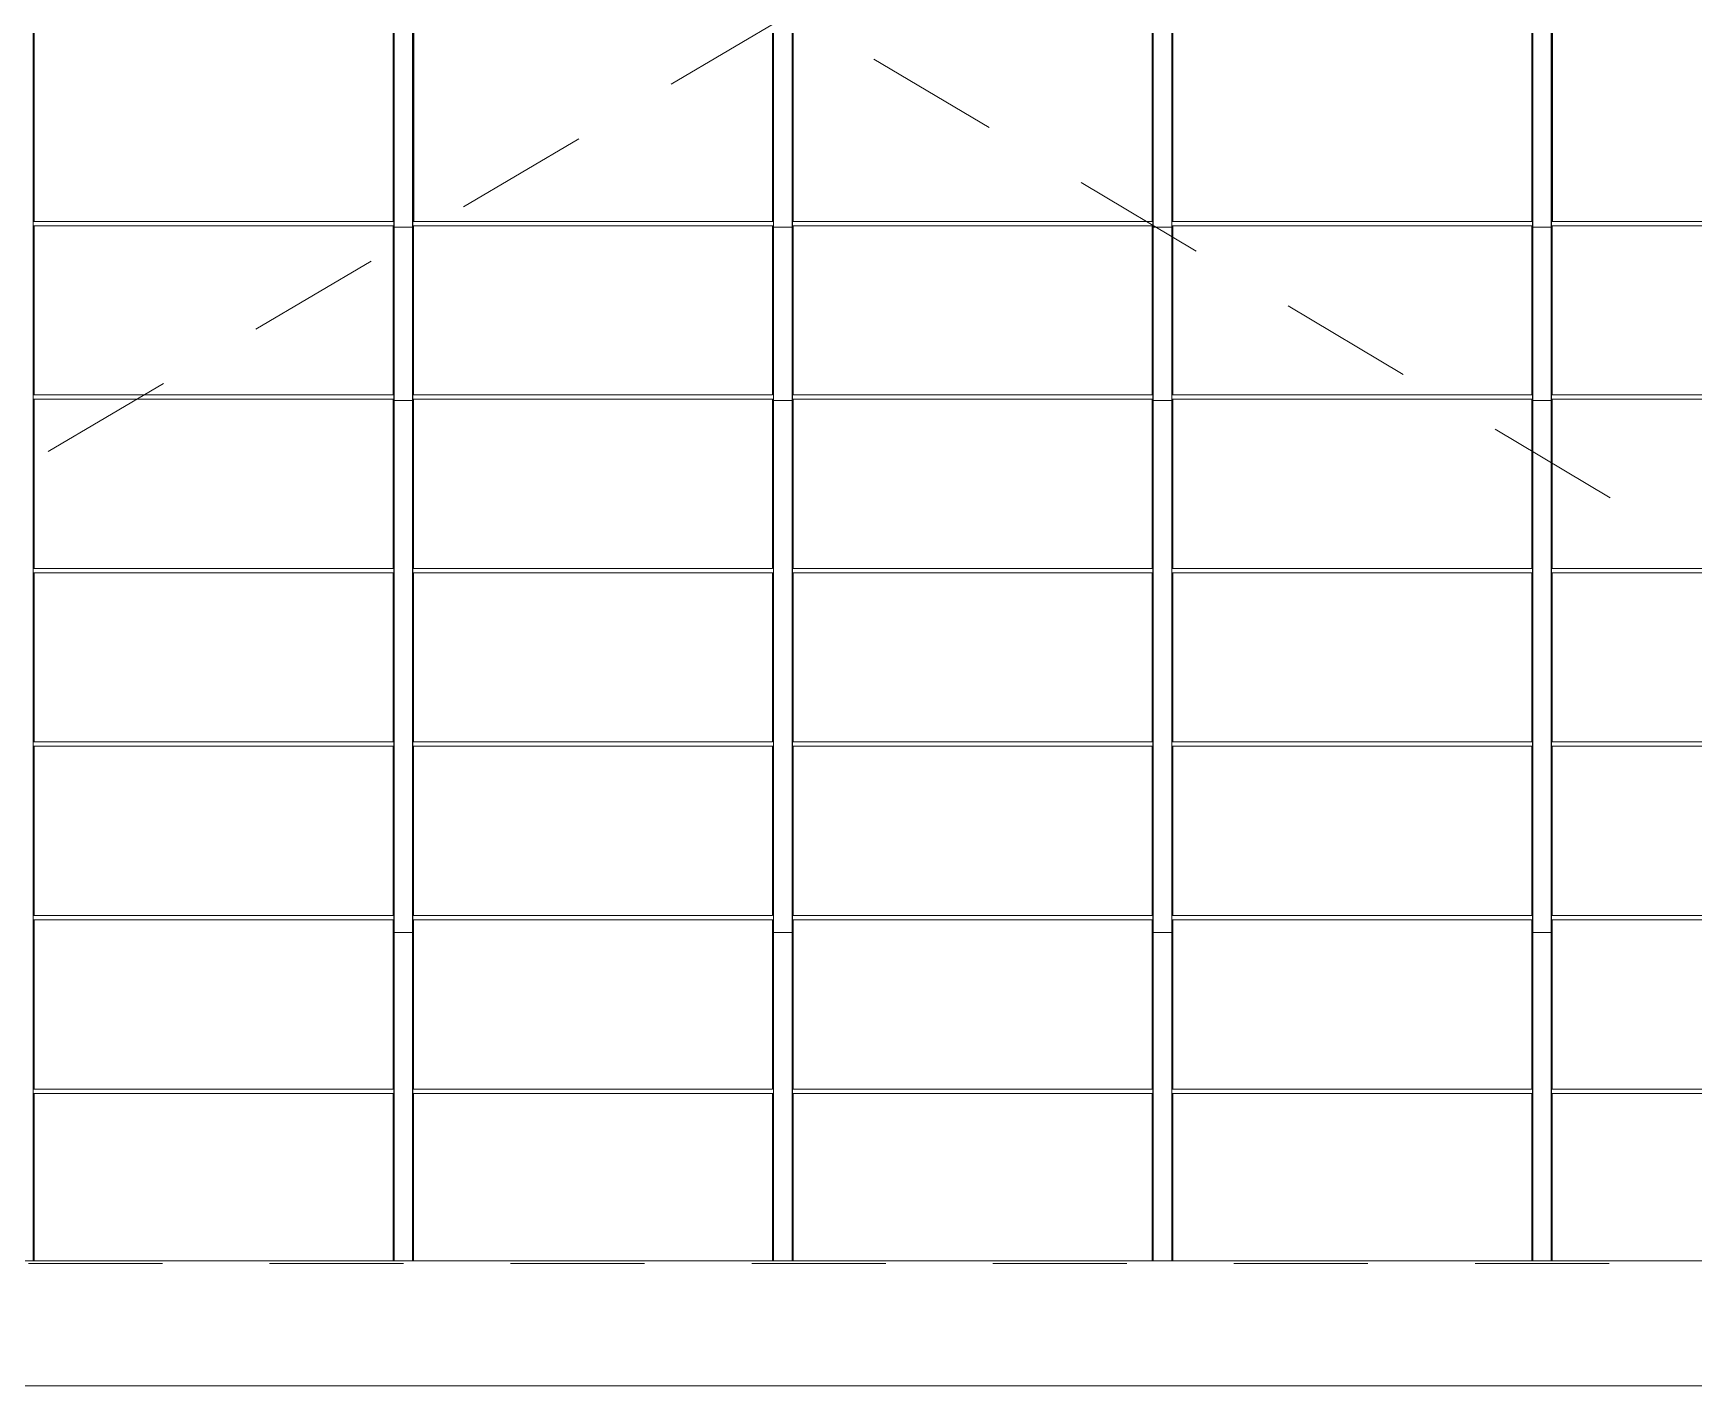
# Model space of a CAD drawing. Header units: metres. Extents: x -227.9 to -140, y 38 to 92.1.
# Drawn here: x -197.77 to -188.47, y 60.33 to 67.91 of the extents above; entities that cross this region are included whole.
import ezdxf

# ---------------------------------------------------------------- set-up
doc = ezdxf.new("R2010")
doc.units = ezdxf.units.M
doc.linetypes.add('JIS_02_0.7', pattern=[1.35, 0.75, -0.6])
doc.layers.add('A-DETL', color=94, linetype='Continuous', lineweight=5, true_color=0x00a600)
doc.layers.add('A-DETL-MBND', color=9, linetype='Continuous', lineweight=5, true_color=0xc0c0c0)
doc.layers.add('A-ROOF', color=7, linetype='Continuous', lineweight=5)

# ---------------------------------------------------------------- blocks, each defined once
blk = doc.blocks.new('LAG-B1020-CADRE STRUCTURELLE-PATIO - MUC-PATIO_skp_80-11715553-MUC-LAG-PRO-PLA-ARC-TZN-N03-AG02F')
at = {"layer": 'A-DETL-MBND'}
for p, q in [((8.2965, 7.8857), (8.2965, 6.8313)), ((8.2965, 6.8313), (8.2965, 7.8857)), ((10.3076, 7.8857), (10.3076, 6.8313)), ((10.3076, 6.8313), (10.3076, 7.8857)), ((10.4215, 7.8857), (10.4215, 6.8313)), ((10.4215, 6.8313), (10.4215, 7.8857)), ((12.4326, 7.8857), (12.4326, 6.8313)), ((12.4326, 6.8313), (12.4326, 7.8857)), ((12.5465, 7.8857), (12.5465, 6.8313)), ((12.5465, 6.8313), (12.5465, 7.8857)), ((14.5576, 7.8857), (14.5576, 6.8313)), ((14.5576, 6.8313), (14.5576, 7.8857)), ((14.6715, 7.8857), (14.6715, 6.8313)), ((14.6715, 6.8313), (14.6715, 7.8857)), ((16.6826, 7.8857), (16.6826, 6.8313)), ((16.6826, 6.8313), (16.6826, 7.8857)), ((16.7965, 7.8857), (16.7965, 6.8313)), ((16.7965, 6.8313), (16.7965, 7.8857)), ((8.2927, 6.8069), (10.3115, 6.8069)), ((10.3115, 6.8069), (8.2927, 6.8069)), ((8.296, 5.8597), (8.296, 6.8069)), ((8.296, 6.8069), (8.296, 5.8597)), ((8.2965, 6.8313), (10.3076, 6.8313)), ((10.3076, 6.8313), (8.2965, 6.8313)), ((10.3071, 5.8597), (10.3071, 6.8069)), ((10.3071, 6.8069), (10.3071, 5.8597)), ((10.4177, 6.8069), (12.4365, 6.8069)), ((12.4365, 6.8069), (10.4177, 6.8069)), ((10.421, 5.8597), (10.421, 6.8069)), ((10.421, 6.8069), (10.421, 5.8597)), ((10.4215, 6.8313), (12.4326, 6.8313)), ((12.4326, 6.8313), (10.4215, 6.8313)), ((12.4321, 5.8597), (12.4321, 6.8069)), ((12.4321, 6.8069), (12.4321, 5.8597)), ((12.5427, 6.8069), (14.5615, 6.8069)), ((14.5615, 6.8069), (12.5427, 6.8069)), ((12.546, 5.8597), (12.546, 6.8069)), ((12.546, 6.8069), (12.546, 5.8597)), ((12.5465, 6.8313), (14.5576, 6.8313)), ((14.5576, 6.8313), (12.5465, 6.8313)), ((14.5571, 5.8597), (14.5571, 6.8069)), ((14.5571, 6.8069), (14.5571, 5.8597)), ((16.6865, 6.8069), (14.6677, 6.8069)), ((14.6677, 6.8069), (16.6865, 6.8069)), ((14.671, 6.8069), (14.671, 5.8597)), ((14.671, 5.8597), (14.671, 6.8069)), ((16.6826, 6.8313), (14.6715, 6.8313)), ((14.6715, 6.8313), (16.6826, 6.8313)), ((16.6821, 6.8069), (16.6821, 5.8597)), ((16.6821, 5.8597), (16.6821, 6.8069)), ((16.7927, 6.8069), (18.8115, 6.8069)), ((18.8115, 6.8069), (16.7927, 6.8069)), ((16.796, 5.8597), (16.796, 6.8069)), ((16.796, 6.8069), (16.796, 5.8597)), ((16.7965, 6.8313), (18.8076, 6.8313)), ((18.8076, 6.8313), (16.7965, 6.8313)), ((8.296, 5.8597), (10.3071, 5.8597)), ((8.296, 5.8597), (10.3071, 5.8597)), ((10.421, 5.8597), (12.4321, 5.8597)), ((10.421, 5.8597), (12.4321, 5.8597)), ((12.546, 5.8597), (14.5571, 5.8597)), ((12.546, 5.8597), (14.5571, 5.8597)), ((14.671, 5.8597), (16.6821, 5.8597)), ((14.671, 5.8597), (16.6821, 5.8597)), ((16.796, 5.8597), (18.8071, 5.8597)), ((16.796, 5.8597), (18.8071, 5.8597)), ((8.2927, 5.8353), (10.3115, 5.8353)), ((8.2927, 5.8353), (10.3115, 5.8353)), ((8.296, 4.8881), (8.296, 5.8353)), ((8.296, 5.8353), (8.296, 4.8881)), ((10.3071, 4.8881), (10.3071, 5.8353)), ((10.3071, 5.8353), (10.3071, 4.8881)), ((10.4177, 5.8353), (12.4365, 5.8353)), ((10.4177, 5.8353), (12.4365, 5.8353)), ((10.421, 4.8881), (10.421, 5.8353)), ((10.421, 5.8353), (10.421, 4.8881)), ((12.4321, 4.8881), (12.4321, 5.8353)), ((12.4321, 5.8353), (12.4321, 4.8881)), ((12.5427, 5.8353), (14.5615, 5.8353)), ((12.5427, 5.8353), (14.5615, 5.8353)), ((12.546, 4.8881), (12.546, 5.8353)), ((12.546, 5.8353), (12.546, 4.8881)), ((14.5571, 4.8881), (14.5571, 5.8353)), ((14.5571, 5.8353), (14.5571, 4.8881)), ((14.6677, 5.8353), (16.6865, 5.8353)), ((14.6677, 5.8353), (16.6865, 5.8353)), ((14.671, 4.8881), (14.671, 5.8353)), ((14.671, 5.8353), (14.671, 4.8881)), ((16.6821, 4.8881), (16.6821, 5.8353)), ((16.6821, 5.8353), (16.6821, 4.8881)), ((16.7927, 5.8353), (18.8115, 5.8353)), ((16.7927, 5.8353), (18.8115, 5.8353)), ((16.796, 4.8881), (16.796, 5.8353)), ((16.796, 5.8353), (16.796, 4.8881)), ((8.2927, 4.8637), (10.3115, 4.8637)), ((8.2927, 4.8637), (10.3115, 4.8637)), ((8.296, 4.8881), (10.3071, 4.8881)), ((8.296, 4.8881), (10.3071, 4.8881)), ((8.296, 3.9159), (8.296, 4.8637)), ((8.296, 4.8637), (8.296, 3.9159)), ((10.3071, 3.9159), (10.3071, 4.8637)), ((10.3071, 4.8637), (10.3071, 3.9159)), ((10.4177, 4.8637), (12.4365, 4.8637)), ((10.4177, 4.8637), (12.4365, 4.8637)), ((10.421, 4.8881), (12.4321, 4.8881)), ((10.421, 4.8881), (12.4321, 4.8881)), ((10.421, 3.9159), (10.421, 4.8637)), ((10.421, 4.8637), (10.421, 3.9159)), ((12.4321, 3.9159), (12.4321, 4.8637)), ((12.4321, 4.8637), (12.4321, 3.9159)), ((12.5427, 4.8637), (14.5615, 4.8637)), ((12.5427, 4.8637), (14.5615, 4.8637)), ((12.546, 4.8881), (14.5571, 4.8881)), ((12.546, 4.8881), (14.5571, 4.8881)), ((12.546, 4.8637), (12.546, 3.9159)), ((12.546, 3.9159), (12.546, 4.8637)), ((14.5571, 4.8637), (14.5571, 3.9159)), ((14.5571, 3.9159), (14.5571, 4.8637)), ((14.6677, 4.8637), (16.6865, 4.8637)), ((14.6677, 4.8637), (16.6865, 4.8637)), ((14.671, 4.8881), (16.6821, 4.8881)), ((14.671, 4.8881), (16.6821, 4.8881)), ((14.671, 4.8637), (14.671, 3.9159)), ((14.671, 3.9159), (14.671, 4.8637)), ((16.6821, 4.8637), (16.6821, 3.9159)), ((16.6821, 3.9159), (16.6821, 4.8637)), ((16.7927, 4.8637), (18.8115, 4.8637)), ((16.7927, 4.8637), (18.8115, 4.8637)), ((16.796, 4.8881), (18.8071, 4.8881)), ((16.796, 4.8881), (18.8071, 4.8881)), ((16.796, 3.9159), (16.796, 4.8637)), ((16.796, 4.8637), (16.796, 3.9159)), ((8.296, 3.9159), (10.3071, 3.9159)), ((8.296, 3.9159), (10.3071, 3.9159)), ((10.421, 3.9159), (12.4321, 3.9159)), ((10.421, 3.9159), (12.4321, 3.9159)), ((12.546, 3.9159), (14.5571, 3.9159)), ((12.546, 3.9159), (14.5571, 3.9159)), ((14.671, 3.9159), (16.6821, 3.9159)), ((14.671, 3.9159), (16.6821, 3.9159)), ((16.796, 3.9159), (18.8071, 3.9159)), ((16.796, 3.9159), (18.8071, 3.9159)), ((8.2927, 3.8915), (10.3115, 3.8915)), ((8.2927, 3.8915), (10.3115, 3.8915)), ((8.296, 2.9443), (8.296, 3.8915)), ((8.296, 3.8915), (8.296, 2.9443)), ((10.3071, 2.9443), (10.3071, 3.8915)), ((10.3071, 3.8915), (10.3071, 2.9443)), ((10.4177, 3.8915), (12.4365, 3.8915)), ((10.4177, 3.8915), (12.4365, 3.8915)), ((10.421, 2.9443), (10.421, 3.8915)), ((10.421, 3.8915), (10.421, 2.9443)), ((12.4321, 2.9443), (12.4321, 3.8915)), ((12.4321, 3.8915), (12.4321, 2.9443)), ((12.5427, 3.8915), (14.5615, 3.8915)), ((12.5427, 3.8915), (14.5615, 3.8915)), ((12.546, 2.9443), (12.546, 3.8915)), ((12.546, 3.8915), (12.546, 2.9443)), ((14.5571, 2.9443), (14.5571, 3.8915)), ((14.5571, 3.8915), (14.5571, 2.9443)), ((14.6677, 3.8915), (16.6865, 3.8915)), ((14.6677, 3.8915), (16.6865, 3.8915)), ((14.671, 3.8915), (14.671, 2.9443)), ((14.671, 2.9443), (14.671, 3.8915)), ((16.6821, 3.8915), (16.6821, 2.9443)), ((16.6821, 2.9443), (16.6821, 3.8915)), ((16.7927, 3.8915), (18.8115, 3.8915)), ((16.7927, 3.8915), (18.8115, 3.8915)), ((16.796, 2.9443), (16.796, 3.8915)), ((16.796, 3.8915), (16.796, 2.9443)), ((8.2927, 2.92), (10.3115, 2.92)), ((8.2927, 2.92), (10.3115, 2.92)), ((8.296, 2.9443), (10.3071, 2.9443)), ((8.296, 2.9443), (10.3071, 2.9443)), ((8.296, 1.9715), (8.296, 2.9199)), ((8.296, 2.9199), (8.296, 1.9715)), ((10.3071, 1.9715), (10.3071, 2.9199)), ((10.3071, 2.9199), (10.3071, 1.9715)), ((10.4177, 2.92), (12.4365, 2.92)), ((10.4177, 2.92), (12.4365, 2.92)), ((10.421, 2.9443), (12.4321, 2.9443)), ((10.421, 2.9443), (12.4321, 2.9443)), ((10.421, 1.9715), (10.421, 2.9199)), ((10.421, 2.9199), (10.421, 1.9715)), ((12.4321, 1.9715), (12.4321, 2.9199)), ((12.4321, 2.9199), (12.4321, 1.9715)), ((12.5427, 2.92), (14.5615, 2.92)), ((12.5427, 2.92), (14.5615, 2.92)), ((12.546, 2.9443), (14.5571, 2.9443)), ((12.546, 2.9443), (14.5571, 2.9443)), ((12.546, 2.9199), (12.546, 1.9715)), ((12.546, 1.9715), (12.546, 2.9199)), ((14.5571, 1.9715), (14.5571, 2.9199)), ((14.5571, 2.9199), (14.5571, 1.9715)), ((14.6677, 2.92), (16.6865, 2.92)), ((14.6677, 2.92), (16.6865, 2.92)), ((14.671, 2.9443), (16.6821, 2.9443)), ((14.671, 2.9443), (16.6821, 2.9443)), ((14.671, 1.9715), (14.671, 2.9199)), ((14.671, 2.9199), (14.671, 1.9715)), ((16.6821, 1.9715), (16.6821, 2.9199)), ((16.6821, 2.9199), (16.6821, 1.9715)), ((16.7927, 2.92), (18.8115, 2.92)), ((16.7927, 2.92), (18.8115, 2.92)), ((16.796, 2.9443), (18.8071, 2.9443)), ((16.796, 2.9443), (18.8071, 2.9443)), ((16.796, 1.9715), (16.796, 2.9199)), ((16.796, 2.9199), (16.796, 1.9715)), ((8.296, 1.9715), (10.3071, 1.9715)), ((8.296, 1.9715), (10.3071, 1.9715)), ((10.421, 1.9715), (12.4321, 1.9715)), ((10.421, 1.9715), (12.4321, 1.9715)), ((12.546, 1.9715), (14.5571, 1.9715)), ((12.546, 1.9715), (14.5571, 1.9715)), ((14.671, 1.9715), (16.6821, 1.9715)), ((14.671, 1.9715), (16.6821, 1.9715)), ((16.796, 1.9715), (18.8071, 1.9715)), ((16.796, 1.9715), (18.8071, 1.9715)), ((8.2927, 1.9471), (10.3115, 1.9471)), ((8.2927, 1.9471), (10.3115, 1.9471)), ((8.296, 1.0091), (8.296, 1.9471)), ((8.296, 1.9471), (8.296, 1.0091)), ((10.3071, 1.0091), (10.3071, 1.9471)), ((10.3071, 1.9471), (10.3071, 1.0091)), ((10.4177, 1.9471), (12.4365, 1.9471)), ((10.4177, 1.9471), (12.4365, 1.9471)), ((10.421, 1.0091), (10.421, 1.9471)), ((10.421, 1.9471), (10.421, 1.0091)), ((12.4321, 1.0091), (12.4321, 1.9471)), ((12.4321, 1.9471), (12.4321, 1.0091)), ((12.5427, 1.9471), (14.5615, 1.9471)), ((12.5427, 1.9471), (14.5615, 1.9471)), ((12.546, 1.0091), (12.546, 1.9471)), ((12.546, 1.9471), (12.546, 1.0091)), ((14.5571, 1.0091), (14.5571, 1.9471)), ((14.5571, 1.9471), (14.5571, 1.0091)), ((14.6677, 1.9471), (16.6865, 1.9471)), ((14.6677, 1.9471), (16.6865, 1.9471)), ((14.671, 1.0091), (14.671, 1.9471)), ((14.671, 1.9471), (14.671, 1.0091)), ((16.6821, 1.0091), (16.6821, 1.9471)), ((16.6821, 1.9471), (16.6821, 1.0091)), ((16.7927, 1.9471), (18.8115, 1.9471)), ((16.7927, 1.9471), (18.8115, 1.9471)), ((16.796, 1.0091), (16.796, 1.9471)), ((16.796, 1.9471), (16.796, 1.0091))]:
    blk.add_line(p, q, dxfattribs=at)
blk = doc.blocks.new('LAG-B1020-CADRE STRUCTURELLE-PATIO - MUC-PATIO_skp_79-11715552-MUC-LAG-PRO-PLA-ARC-TZN-N03-AG02F')
at = {"layer": 'A-DETL-MBND'}
for p, q in [((8.276, 7.8574), (8.276, 6.8029)), ((8.276, 7.8574), (8.276, 6.8029)), ((10.2871, 6.8029), (10.2871, 7.8574)), ((10.2871, 7.8574), (10.2871, 6.8029)), ((10.401, 7.8574), (10.401, 6.8029)), ((10.401, 7.8574), (10.401, 6.8029)), ((12.4121, 6.8029), (12.4121, 7.8574)), ((12.4121, 7.8574), (12.4121, 6.8029)), ((12.526, 7.8574), (12.526, 6.8029)), ((12.526, 7.8574), (12.526, 6.8029)), ((14.5371, 6.8029), (14.5371, 7.8574)), ((14.5371, 7.8574), (14.5371, 6.8029)), ((14.651, 7.8574), (14.651, 6.8029)), ((14.651, 7.8574), (14.651, 6.8029)), ((16.6621, 6.8029), (16.6621, 7.8574)), ((16.6621, 7.8574), (16.6621, 6.8029)), ((16.776, 7.8574), (16.776, 6.8029)), ((16.776, 7.8574), (16.776, 6.8029)), ((10.2871, 6.8029), (8.276, 6.8029)), ((8.276, 6.8029), (10.2871, 6.8029)), ((12.4121, 6.8029), (10.401, 6.8029)), ((10.401, 6.8029), (12.4121, 6.8029)), ((14.5371, 6.8029), (12.526, 6.8029)), ((12.526, 6.8029), (14.5371, 6.8029)), ((16.6621, 6.8029), (14.651, 6.8029)), ((14.651, 6.8029), (16.6621, 6.8029)), ((18.7871, 6.8029), (16.776, 6.8029)), ((16.776, 6.8029), (18.7871, 6.8029)), ((8.276, 6.7786), (8.276, 5.8313)), ((8.276, 6.7786), (8.276, 5.8313)), ((10.2871, 5.8313), (10.2871, 6.7786)), ((10.2871, 6.7786), (10.2871, 5.8313)), ((10.401, 6.7786), (10.401, 5.8313)), ((10.401, 6.7786), (10.401, 5.8313)), ((12.4121, 5.8313), (12.4121, 6.7786)), ((12.4121, 6.7786), (12.4121, 5.8313)), ((12.526, 6.7786), (12.526, 5.8313)), ((12.526, 6.7786), (12.526, 5.8313)), ((14.5371, 6.7786), (14.5371, 5.8313)), ((14.5371, 5.8313), (14.5371, 6.7786)), ((14.651, 6.7786), (14.651, 5.8313)), ((14.651, 6.7786), (14.651, 5.8313)), ((16.6621, 5.8313), (16.6621, 6.7786)), ((16.6621, 6.7786), (16.6621, 5.8313)), ((16.776, 6.7786), (16.776, 5.8313)), ((16.776, 6.7786), (16.776, 5.8313)), ((10.2871, 5.8313), (8.276, 5.8313)), ((10.2871, 5.8313), (8.276, 5.8313)), ((8.276, 5.807), (8.276, 4.8597)), ((8.276, 5.807), (8.276, 4.8597)), ((10.2871, 4.8597), (10.2871, 5.807)), ((10.2871, 5.807), (10.2871, 4.8597)), ((12.4121, 5.8313), (10.401, 5.8313)), ((12.4121, 5.8313), (10.401, 5.8313)), ((10.401, 5.807), (10.401, 4.8597)), ((10.401, 5.807), (10.401, 4.8597)), ((12.4121, 4.8597), (12.4121, 5.807)), ((12.4121, 5.807), (12.4121, 4.8597)), ((14.5371, 5.8313), (12.526, 5.8313)), ((14.5371, 5.8313), (12.526, 5.8313)), ((12.526, 5.807), (12.526, 4.8597)), ((12.526, 5.807), (12.526, 4.8597)), ((14.5371, 4.8597), (14.5371, 5.807)), ((14.5371, 5.807), (14.5371, 4.8597)), ((16.6621, 5.8313), (14.651, 5.8313)), ((16.6621, 5.8313), (14.651, 5.8313)), ((14.651, 5.807), (14.651, 4.8597)), ((14.651, 5.807), (14.651, 4.8597)), ((16.6621, 4.8597), (16.6621, 5.807)), ((16.6621, 5.807), (16.6621, 4.8597)), ((18.7871, 5.8313), (16.776, 5.8313)), ((18.7871, 5.8313), (16.776, 5.8313)), ((16.776, 5.807), (16.776, 4.8597)), ((16.776, 5.807), (16.776, 4.8597)), ((10.2871, 4.8597), (8.276, 4.8597)), ((10.2871, 4.8597), (8.276, 4.8597)), ((8.276, 4.8354), (8.276, 3.8876)), ((8.276, 4.8354), (8.276, 3.8876)), ((10.2871, 3.8876), (10.2871, 4.8354)), ((10.2871, 4.8354), (10.2871, 3.8876)), ((12.4121, 4.8597), (10.401, 4.8597)), ((12.4121, 4.8597), (10.401, 4.8597)), ((10.401, 4.8354), (10.401, 3.8876)), ((10.401, 4.8354), (10.401, 3.8876)), ((12.4121, 3.8876), (12.4121, 4.8354)), ((12.4121, 4.8354), (12.4121, 3.8876)), ((14.5371, 4.8597), (12.526, 4.8597)), ((14.5371, 4.8597), (12.526, 4.8597)), ((12.526, 4.8354), (12.526, 3.8876)), ((12.526, 4.8354), (12.526, 3.8876)), ((14.5371, 3.8876), (14.5371, 4.8354)), ((14.5371, 4.8354), (14.5371, 3.8876)), ((16.6621, 4.8597), (14.651, 4.8597)), ((16.6621, 4.8597), (14.651, 4.8597)), ((14.651, 4.8354), (14.651, 3.8876)), ((14.651, 4.8354), (14.651, 3.8876)), ((16.6621, 3.8876), (16.6621, 4.8354)), ((16.6621, 4.8354), (16.6621, 3.8876)), ((18.7871, 4.8597), (16.776, 4.8597)), ((18.7871, 4.8597), (16.776, 4.8597)), ((16.776, 4.8354), (16.776, 3.8876)), ((16.776, 4.8354), (16.776, 3.8876)), ((10.2871, 3.8876), (8.276, 3.8876)), ((10.2871, 3.8876), (8.276, 3.8876)), ((8.276, 3.8632), (8.276, 2.916)), ((8.276, 3.8632), (8.276, 2.916)), ((10.2871, 2.916), (10.2871, 3.8632)), ((10.2871, 3.8632), (10.2871, 2.916)), ((12.4121, 3.8876), (10.401, 3.8876)), ((12.4121, 3.8876), (10.401, 3.8876)), ((10.401, 3.8632), (10.401, 2.916)), ((10.401, 3.8632), (10.401, 2.916)), ((12.4121, 2.916), (12.4121, 3.8632)), ((12.4121, 3.8632), (12.4121, 2.916)), ((14.5371, 3.8876), (12.526, 3.8876)), ((14.5371, 3.8876), (12.526, 3.8876)), ((12.526, 3.8632), (12.526, 2.916)), ((12.526, 3.8632), (12.526, 2.916)), ((14.5371, 2.916), (14.5371, 3.8632)), ((14.5371, 3.8632), (14.5371, 2.916)), ((16.6621, 3.8876), (14.651, 3.8876)), ((16.6621, 3.8876), (14.651, 3.8876)), ((14.651, 3.8632), (14.651, 2.916)), ((14.651, 3.8632), (14.651, 2.916)), ((16.6621, 2.916), (16.6621, 3.8632)), ((16.6621, 3.8632), (16.6621, 2.916)), ((18.7871, 3.8876), (16.776, 3.8876)), ((18.7871, 3.8876), (16.776, 3.8876)), ((16.776, 3.8632), (16.776, 2.916)), ((16.776, 3.8632), (16.776, 2.916)), ((10.2871, 2.916), (8.276, 2.916)), ((10.2871, 2.916), (8.276, 2.916)), ((8.276, 2.8916), (8.276, 1.9432)), ((8.276, 2.8916), (8.276, 1.9432)), ((10.2871, 1.9432), (10.2871, 2.8916)), ((10.2871, 2.8916), (10.2871, 1.9432)), ((12.4121, 2.916), (10.401, 2.916)), ((12.4121, 2.916), (10.401, 2.916)), ((10.401, 2.8916), (10.401, 1.9432)), ((10.401, 2.8916), (10.401, 1.9432)), ((12.4121, 1.9432), (12.4121, 2.8916)), ((12.4121, 2.8916), (12.4121, 1.9432)), ((14.5371, 2.916), (12.526, 2.916)), ((14.5371, 2.916), (12.526, 2.916)), ((12.526, 2.8916), (12.526, 1.9432)), ((12.526, 2.8916), (12.526, 1.9432)), ((14.5371, 1.9432), (14.5371, 2.8916)), ((14.5371, 2.8916), (14.5371, 1.9432)), ((16.6621, 2.916), (14.651, 2.916)), ((16.6621, 2.916), (14.651, 2.916)), ((14.651, 2.8916), (14.651, 1.9432)), ((14.651, 2.8916), (14.651, 1.9432)), ((16.6621, 1.9432), (16.6621, 2.8916)), ((16.6621, 2.8916), (16.6621, 1.9432)), ((18.7871, 2.916), (16.776, 2.916)), ((18.7871, 2.916), (16.776, 2.916)), ((16.776, 2.8916), (16.776, 1.9432)), ((16.776, 2.8916), (16.776, 1.9432)), ((10.2871, 1.9432), (8.276, 1.9432)), ((10.2871, 1.9432), (8.276, 1.9432)), ((8.276, 1.9188), (8.276, 0.9808)), ((8.276, 1.9188), (8.276, 0.9808)), ((10.2871, 0.9808), (10.2871, 1.9188)), ((10.2871, 1.9188), (10.2871, 0.9808)), ((12.4121, 1.9432), (10.401, 1.9432)), ((12.4121, 1.9432), (10.401, 1.9432)), ((10.401, 1.9188), (10.401, 0.9808)), ((10.401, 1.9188), (10.401, 0.9808)), ((12.4121, 1.9188), (12.4121, 0.9808)), ((12.4121, 0.9808), (12.4121, 1.9188)), ((14.5371, 1.9432), (12.526, 1.9432)), ((14.5371, 1.9432), (12.526, 1.9432)), ((12.526, 1.9188), (12.526, 0.9808)), ((12.526, 1.9188), (12.526, 0.9808)), ((14.5371, 0.9808), (14.5371, 1.9188)), ((14.5371, 1.9188), (14.5371, 0.9808)), ((16.6621, 1.9432), (14.651, 1.9432)), ((16.6621, 1.9432), (14.651, 1.9432)), ((14.651, 1.9188), (14.651, 0.9808)), ((14.651, 1.9188), (14.651, 0.9808)), ((16.6621, 0.9808), (16.6621, 1.9188)), ((16.6621, 1.9188), (16.6621, 0.9808)), ((18.7871, 1.9432), (16.776, 1.9432)), ((18.7871, 1.9432), (16.776, 1.9432)), ((16.776, 1.9188), (16.776, 0.9808)), ((16.776, 1.9188), (16.776, 0.9808))]:
    blk.add_line(p, q, dxfattribs=at)
blk = doc.blocks.new('LAG-B1020-CADRE STRUCTURELLE-PATIO - MUC-PATIO_skp_76-11715549-MUC-LAG-PRO-PLA-ARC-TZN-N03-AG02F')
at = {"layer": 'A-DETL-MBND'}
for p, q in [((10.401, 7.9319), (10.401, 6.8445)), ((10.401, 7.9319), (10.401, 6.8445)), ((10.506, 7.9319), (10.506, 6.8445)), ((10.506, 6.8445), (10.506, 7.9319)), ((12.526, 7.9319), (12.526, 6.8445)), ((12.526, 7.9319), (12.526, 6.8445)), ((12.631, 7.9319), (12.631, 6.8445)), ((12.631, 6.8445), (12.631, 7.9319)), ((14.651, 7.9319), (14.651, 6.8445)), ((14.651, 7.9319), (14.651, 6.8445)), ((14.756, 7.9319), (14.756, 6.8445)), ((14.756, 6.8445), (14.756, 7.9319)), ((16.776, 7.9319), (16.776, 6.8445)), ((16.776, 7.9319), (16.776, 6.8445)), ((16.881, 7.9319), (16.881, 6.8445)), ((16.881, 6.8445), (16.881, 7.9319)), ((10.506, 6.8445), (10.401, 6.8445)), ((10.506, 6.8445), (10.401, 6.8445)), ((10.401, 5.8739), (10.401, 6.8445)), ((10.401, 6.8445), (10.401, 5.8739)), ((10.506, 6.8445), (10.506, 5.8739)), ((10.506, 6.8445), (10.506, 5.8739)), ((12.631, 6.8445), (12.526, 6.8445)), ((12.631, 6.8445), (12.526, 6.8445)), ((12.526, 5.8739), (12.526, 6.8445)), ((12.526, 6.8445), (12.526, 5.8739)), ((12.631, 6.8445), (12.631, 5.8739)), ((12.631, 6.8445), (12.631, 5.8739)), ((14.756, 6.8445), (14.651, 6.8445)), ((14.756, 6.8445), (14.651, 6.8445)), ((14.651, 5.8739), (14.651, 6.8445)), ((14.651, 6.8445), (14.651, 5.8739)), ((14.756, 6.8445), (14.756, 5.8739)), ((14.756, 6.8445), (14.756, 5.8739)), ((16.881, 6.8445), (16.776, 6.8445)), ((16.881, 6.8445), (16.776, 6.8445)), ((16.776, 5.8739), (16.776, 6.8445)), ((16.776, 6.8445), (16.776, 5.8739)), ((16.881, 6.8445), (16.881, 5.8739)), ((16.881, 6.8445), (16.881, 5.8739)), ((10.506, 5.8739), (10.401, 5.8739)), ((10.401, 5.8739), (10.506, 5.8739)), ((10.401, 5.8739), (10.401, 2.8946)), ((10.401, 5.8739), (10.401, 2.8946)), ((10.506, 5.8738), (10.506, 2.8946)), ((10.506, 2.8946), (10.506, 5.8738)), ((12.631, 5.8739), (12.526, 5.8739)), ((12.526, 5.8739), (12.631, 5.8739)), ((12.526, 5.8739), (12.526, 2.8946)), ((12.526, 5.8739), (12.526, 2.8946)), ((12.631, 5.8738), (12.631, 2.8946)), ((12.631, 2.8946), (12.631, 5.8738)), ((14.756, 5.8739), (14.651, 5.8739)), ((14.651, 5.8739), (14.756, 5.8739)), ((14.651, 5.8739), (14.651, 2.8946)), ((14.651, 5.8739), (14.651, 2.8946)), ((14.756, 5.8738), (14.756, 2.8946)), ((14.756, 2.8946), (14.756, 5.8738)), ((16.881, 5.8739), (16.776, 5.8739)), ((16.776, 5.8739), (16.881, 5.8739)), ((16.776, 5.8739), (16.776, 2.8946)), ((16.776, 5.8739), (16.776, 2.8946)), ((16.881, 5.8738), (16.881, 2.8946)), ((16.881, 2.8946), (16.881, 5.8738)), ((10.506, 2.8946), (10.401, 2.8946)), ((10.506, 2.8946), (10.401, 2.8946)), ((10.401, 1.0552), (10.401, 2.8946)), ((10.401, 2.8946), (10.401, 1.0552)), ((10.506, 2.8945), (10.506, 1.0552)), ((10.506, 2.8945), (10.506, 1.0552)), ((12.631, 2.8946), (12.526, 2.8946)), ((12.631, 2.8946), (12.526, 2.8946)), ((12.526, 1.0552), (12.526, 2.8946)), ((12.526, 2.8946), (12.526, 1.0552)), ((12.631, 2.8945), (12.631, 1.0552)), ((12.631, 2.8945), (12.631, 1.0552)), ((14.756, 2.8946), (14.651, 2.8946)), ((14.756, 2.8946), (14.651, 2.8946)), ((14.651, 1.0552), (14.651, 2.8946)), ((14.651, 2.8946), (14.651, 1.0552)), ((14.756, 2.8945), (14.756, 1.0552)), ((14.756, 2.8945), (14.756, 1.0552)), ((16.881, 2.8946), (16.776, 2.8946)), ((16.881, 2.8946), (16.776, 2.8946)), ((16.776, 1.0552), (16.776, 2.8946)), ((16.776, 2.8946), (16.776, 1.0552)), ((16.881, 2.8945), (16.881, 1.0552)), ((16.881, 2.8945), (16.881, 1.0552))]:
    blk.add_line(p, q, dxfattribs=at)

msp = doc.modelspace()

# ---------------------------------------------------------------- linework, layer by layer
at = {"layer": 'A-DETL', "color": 7, "linetype": 'JIS_02_0.7'}
for p, q in [((-204.6554, 74.6739), (-182.4815, 61.4534)), ((-204.6608, 61.447), (-182.3929, 74.5785)), ((-183.5441, 61.0135), (-203.5941, 61.0135))]:
    msp.add_line(p, q, dxfattribs=at)
at = {"layer": 'A-DETL-MBND', "lineweight": 9}
for p, q in [((-197.7666, 67.9051), (-197.7666, 66.8178)), ((-197.7666, 66.8178), (-197.7666, 67.9051)), ((-197.7622, 67.9051), (-197.7622, 66.8507)), ((-197.7622, 67.9051), (-197.7622, 66.8507)), ((-197.7616, 67.9051), (-197.7616, 66.8507)), ((-197.7616, 66.8507), (-197.7616, 67.9051)), ((-195.7511, 66.8507), (-195.7511, 67.9051)), ((-195.7511, 67.9051), (-195.7511, 66.8507)), ((-195.7505, 67.9051), (-195.7505, 66.8507)), ((-195.7505, 66.8507), (-195.7505, 67.9051)), ((-195.7466, 67.9051), (-195.7466, 66.8178)), ((-195.7466, 67.9051), (-195.7466, 66.8178)), ((-195.6416, 67.9051), (-195.6416, 66.8178)), ((-195.6416, 66.8178), (-195.6416, 67.9051)), ((-195.6372, 67.9051), (-195.6372, 66.8507)), ((-195.6372, 67.9051), (-195.6372, 66.8507)), ((-195.6366, 67.9051), (-195.6366, 66.8507)), ((-195.6366, 66.8507), (-195.6366, 67.9051)), ((-193.6261, 66.8507), (-193.6261, 67.9051)), ((-193.6261, 67.9051), (-193.6261, 66.8507)), ((-193.6255, 67.9051), (-193.6255, 66.8507)), ((-193.6255, 66.8507), (-193.6255, 67.9051)), ((-193.6216, 67.9051), (-193.6216, 66.8178)), ((-193.6216, 67.9051), (-193.6216, 66.8178)), ((-193.5166, 67.9051), (-193.5166, 66.8178)), ((-193.5166, 66.8178), (-193.5166, 67.9051)), ((-193.5122, 67.9051), (-193.5122, 66.8507)), ((-193.5122, 67.9051), (-193.5122, 66.8507)), ((-193.5116, 67.9051), (-193.5116, 66.8507)), ((-193.5116, 66.8507), (-193.5116, 67.9051)), ((-191.5011, 66.8507), (-191.5011, 67.9051)), ((-191.5011, 67.9051), (-191.5011, 66.8507)), ((-191.5005, 67.9051), (-191.5005, 66.8507)), ((-191.5005, 66.8507), (-191.5005, 67.9051)), ((-191.4966, 67.9051), (-191.4966, 66.8178)), ((-191.4966, 67.9051), (-191.4966, 66.8178)), ((-191.3916, 67.9051), (-191.3916, 66.8178)), ((-191.3916, 66.8178), (-191.3916, 67.9051)), ((-191.3872, 67.9051), (-191.3872, 66.8507)), ((-191.3872, 67.9051), (-191.3872, 66.8507)), ((-191.3866, 67.9051), (-191.3866, 66.8507)), ((-191.3866, 66.8507), (-191.3866, 67.9051)), ((-189.3761, 66.8507), (-189.3761, 67.9051)), ((-189.3761, 67.9051), (-189.3761, 66.8507)), ((-189.3755, 67.9051), (-189.3755, 66.8507)), ((-189.3755, 66.8507), (-189.3755, 67.9051)), ((-189.3716, 67.9051), (-189.3716, 66.8178)), ((-189.3716, 67.9051), (-189.3716, 66.8178)), ((-189.2666, 67.9051), (-189.2666, 66.8178)), ((-189.2666, 66.8178), (-189.2666, 67.9051)), ((-189.2622, 67.9051), (-189.2622, 66.8507)), ((-189.2622, 67.9051), (-189.2622, 66.8507)), ((-189.2616, 67.9051), (-189.2616, 66.8507)), ((-189.2616, 66.8507), (-189.2616, 67.9051)), ((-195.6364, 66.8507), (-195.6372, 66.8507)), ((-195.6372, 66.8507), (-195.6364, 66.8507)), ((-195.6366, 66.8507), (-195.6364, 66.8507)), ((-195.6364, 66.8507), (-195.6366, 66.8507)), ((-197.7666, 66.8178), (-197.7666, 65.8471)), ((-197.7666, 66.8178), (-197.7666, 65.8471)), ((-197.7622, 65.8791), (-197.7622, 66.8263)), ((-197.7622, 66.8263), (-197.7622, 65.8791)), ((-197.7622, 66.8263), (-197.7622, 65.8791)), ((-197.7622, 66.8263), (-197.7622, 65.8791)), ((-195.7511, 65.8791), (-195.7511, 66.8263)), ((-195.7511, 66.8263), (-195.7511, 65.8791)), ((-195.7511, 65.8791), (-195.7511, 66.8263)), ((-195.7511, 66.8263), (-195.7511, 65.8791)), ((-195.7466, 65.8471), (-195.7466, 66.8178)), ((-195.7466, 66.8178), (-195.7466, 65.8471)), ((-195.6416, 66.8178), (-195.6416, 65.8471)), ((-195.6416, 66.8178), (-195.6416, 65.8471)), ((-195.6372, 65.8791), (-195.6372, 66.8263)), ((-195.6372, 66.8263), (-195.6372, 65.8791)), ((-195.6372, 66.8263), (-195.6372, 65.8791)), ((-195.6372, 66.8263), (-195.6372, 65.8791)), ((-193.6261, 65.8791), (-193.6261, 66.8263)), ((-193.6261, 66.8263), (-193.6261, 65.8791)), ((-193.6261, 65.8791), (-193.6261, 66.8263)), ((-193.6261, 66.8263), (-193.6261, 65.8791)), ((-193.6216, 65.8471), (-193.6216, 66.8178)), ((-193.6216, 66.8178), (-193.6216, 65.8471)), ((-193.5166, 66.8178), (-193.5166, 65.8471)), ((-193.5166, 66.8178), (-193.5166, 65.8471)), ((-193.5122, 65.8791), (-193.5122, 66.8263)), ((-193.5122, 66.8263), (-193.5122, 65.8791)), ((-193.5122, 66.8263), (-193.5122, 65.8791)), ((-193.5122, 66.8263), (-193.5122, 65.8791)), ((-191.5011, 65.8791), (-191.5011, 66.8263)), ((-191.5011, 66.8263), (-191.5011, 65.8791)), ((-191.5011, 66.8263), (-191.5011, 65.8791)), ((-191.5011, 65.8791), (-191.5011, 66.8263)), ((-191.4966, 65.8471), (-191.4966, 66.8178)), ((-191.4966, 66.8178), (-191.4966, 65.8471)), ((-191.3916, 66.8178), (-191.3916, 65.8471)), ((-191.3916, 66.8178), (-191.3916, 65.8471)), ((-191.3872, 66.8263), (-191.3872, 65.8791)), ((-191.3872, 65.8791), (-191.3872, 66.8263)), ((-191.3872, 66.8263), (-191.3872, 65.8791)), ((-191.3872, 66.8263), (-191.3872, 65.8791)), ((-189.3761, 66.8263), (-189.3761, 65.8791)), ((-189.3761, 65.8791), (-189.3761, 66.8263)), ((-189.3761, 65.8791), (-189.3761, 66.8263)), ((-189.3761, 66.8263), (-189.3761, 65.8791)), ((-189.3716, 65.8471), (-189.3716, 66.8178)), ((-189.3716, 66.8178), (-189.3716, 65.8471)), ((-189.2666, 66.8178), (-189.2666, 65.8471)), ((-189.2666, 66.8178), (-189.2666, 65.8471)), ((-189.2622, 65.8791), (-189.2622, 66.8263)), ((-189.2622, 66.8263), (-189.2622, 65.8791)), ((-189.2622, 66.8263), (-189.2622, 65.8791)), ((-189.2622, 66.8263), (-189.2622, 65.8791)), ((-197.7666, 65.8471), (-197.7666, 62.8678)), ((-197.7666, 62.8678), (-197.7666, 65.8471)), ((-197.7622, 64.9075), (-197.7622, 65.8547)), ((-197.7622, 65.8547), (-197.7622, 64.9075)), ((-197.7622, 65.8547), (-197.7622, 64.9075)), ((-197.7622, 65.8547), (-197.7622, 64.9075)), ((-195.7511, 64.9075), (-195.7511, 65.8547)), ((-195.7511, 65.8547), (-195.7511, 64.9075)), ((-195.7511, 64.9075), (-195.7511, 65.8547)), ((-195.7511, 65.8547), (-195.7511, 64.9075)), ((-195.7466, 65.8471), (-195.7466, 62.8678)), ((-195.7466, 65.8471), (-195.7466, 62.8678)), ((-195.6416, 65.8471), (-195.6416, 62.8678)), ((-195.6416, 62.8678), (-195.6416, 65.8471)), ((-195.6372, 64.9075), (-195.6372, 65.8547)), ((-195.6372, 65.8547), (-195.6372, 64.9075)), ((-195.6372, 65.8547), (-195.6372, 64.9075)), ((-195.6372, 65.8547), (-195.6372, 64.9075)), ((-193.6261, 64.9075), (-193.6261, 65.8547)), ((-193.6261, 65.8547), (-193.6261, 64.9075)), ((-193.6261, 64.9075), (-193.6261, 65.8547)), ((-193.6261, 65.8547), (-193.6261, 64.9075)), ((-193.6216, 65.8471), (-193.6216, 62.8678)), ((-193.6216, 65.8471), (-193.6216, 62.8678)), ((-193.5166, 65.8471), (-193.5166, 62.8678)), ((-193.5166, 62.8678), (-193.5166, 65.8471)), ((-193.5122, 64.9075), (-193.5122, 65.8547)), ((-193.5122, 65.8547), (-193.5122, 64.9075)), ((-193.5122, 65.8547), (-193.5122, 64.9075)), ((-193.5122, 65.8547), (-193.5122, 64.9075)), ((-191.5011, 64.9075), (-191.5011, 65.8547)), ((-191.5011, 65.8547), (-191.5011, 64.9075)), ((-191.5011, 64.9075), (-191.5011, 65.8547)), ((-191.5011, 65.8547), (-191.5011, 64.9075)), ((-191.4966, 65.8471), (-191.4966, 62.8678)), ((-191.4966, 65.8471), (-191.4966, 62.8678)), ((-191.3916, 65.8471), (-191.3916, 62.8678)), ((-191.3916, 62.8678), (-191.3916, 65.8471)), ((-191.3872, 64.9075), (-191.3872, 65.8547)), ((-191.3872, 65.8547), (-191.3872, 64.9075)), ((-191.3872, 65.8547), (-191.3872, 64.9075)), ((-191.3872, 65.8547), (-191.3872, 64.9075)), ((-189.3761, 64.9075), (-189.3761, 65.8547)), ((-189.3761, 65.8547), (-189.3761, 64.9075)), ((-189.3761, 64.9075), (-189.3761, 65.8547)), ((-189.3761, 65.8547), (-189.3761, 64.9075)), ((-189.3716, 65.8471), (-189.3716, 62.8678)), ((-189.3716, 65.8471), (-189.3716, 62.8678)), ((-189.2666, 65.8471), (-189.2666, 62.8678)), ((-189.2666, 62.8678), (-189.2666, 65.8471)), ((-189.2622, 64.9075), (-189.2622, 65.8547)), ((-189.2622, 65.8547), (-189.2622, 64.9075)), ((-189.2622, 65.8547), (-189.2622, 64.9075)), ((-189.2622, 65.8547), (-189.2622, 64.9075)), ((-197.7622, 63.9353), (-197.7622, 64.8831)), ((-197.7622, 64.8831), (-197.7622, 63.9353)), ((-197.7622, 64.8831), (-197.7622, 63.9353)), ((-197.7622, 64.8831), (-197.7622, 63.9353)), ((-195.7511, 63.9353), (-195.7511, 64.8831)), ((-195.7511, 64.8831), (-195.7511, 63.9353)), ((-195.7511, 63.9353), (-195.7511, 64.8831)), ((-195.7511, 64.8831), (-195.7511, 63.9353)), ((-195.6372, 63.9353), (-195.6372, 64.8831)), ((-195.6372, 64.8831), (-195.6372, 63.9353)), ((-195.6372, 64.8831), (-195.6372, 63.9353)), ((-195.6372, 64.8831), (-195.6372, 63.9353)), ((-193.6261, 63.9353), (-193.6261, 64.8831)), ((-193.6261, 64.8831), (-193.6261, 63.9353)), ((-193.6261, 63.9353), (-193.6261, 64.8831)), ((-193.6261, 64.8831), (-193.6261, 63.9353)), ((-193.5122, 64.8831), (-193.5122, 63.9353)), ((-193.5122, 63.9353), (-193.5122, 64.8831)), ((-193.5122, 64.8831), (-193.5122, 63.9353)), ((-193.5122, 64.8831), (-193.5122, 63.9353)), ((-191.5011, 64.8831), (-191.5011, 63.9353)), ((-191.5011, 63.9353), (-191.5011, 64.8831)), ((-191.5011, 63.9353), (-191.5011, 64.8831)), ((-191.5011, 64.8831), (-191.5011, 63.9353)), ((-191.3872, 64.8831), (-191.3872, 63.9353)), ((-191.3872, 63.9353), (-191.3872, 64.8831)), ((-191.3872, 64.8831), (-191.3872, 63.9353)), ((-191.3872, 64.8831), (-191.3872, 63.9353)), ((-189.3761, 64.8831), (-189.3761, 63.9353)), ((-189.3761, 63.9353), (-189.3761, 64.8831)), ((-189.3761, 63.9353), (-189.3761, 64.8831)), ((-189.3761, 64.8831), (-189.3761, 63.9353)), ((-189.2622, 63.9353), (-189.2622, 64.8831)), ((-189.2622, 64.8831), (-189.2622, 63.9353)), ((-189.2622, 64.8831), (-189.2622, 63.9353)), ((-189.2622, 64.8831), (-189.2622, 63.9353)), ((-197.7622, 62.9637), (-197.7622, 63.911)), ((-197.7622, 63.911), (-197.7622, 62.9637)), ((-197.7622, 63.911), (-197.7622, 62.9637)), ((-197.7622, 63.911), (-197.7622, 62.9637)), ((-195.7511, 62.9637), (-195.7511, 63.911)), ((-195.7511, 63.911), (-195.7511, 62.9637)), ((-195.7511, 62.9637), (-195.7511, 63.911)), ((-195.7511, 63.911), (-195.7511, 62.9637)), ((-195.6372, 62.9637), (-195.6372, 63.911)), ((-195.6372, 63.911), (-195.6372, 62.9637)), ((-195.6372, 63.911), (-195.6372, 62.9637)), ((-195.6372, 63.911), (-195.6372, 62.9637)), ((-193.6261, 62.9637), (-193.6261, 63.911)), ((-193.6261, 63.911), (-193.6261, 62.9637)), ((-193.6261, 62.9637), (-193.6261, 63.911)), ((-193.6261, 63.911), (-193.6261, 62.9637)), ((-193.5122, 62.9637), (-193.5122, 63.911)), ((-193.5122, 63.911), (-193.5122, 62.9637)), ((-193.5122, 63.911), (-193.5122, 62.9637)), ((-193.5122, 63.911), (-193.5122, 62.9637)), ((-191.5011, 62.9637), (-191.5011, 63.911)), ((-191.5011, 63.911), (-191.5011, 62.9637)), ((-191.5011, 62.9637), (-191.5011, 63.911)), ((-191.5011, 63.911), (-191.5011, 62.9637)), ((-191.3872, 63.911), (-191.3872, 62.9637)), ((-191.3872, 62.9637), (-191.3872, 63.911)), ((-191.3872, 63.911), (-191.3872, 62.9637)), ((-191.3872, 63.911), (-191.3872, 62.9637)), ((-189.3761, 63.911), (-189.3761, 62.9637)), ((-189.3761, 62.9637), (-189.3761, 63.911)), ((-189.3761, 62.9637), (-189.3761, 63.911)), ((-189.3761, 63.911), (-189.3761, 62.9637)), ((-189.2622, 62.9637), (-189.2622, 63.911)), ((-189.2622, 63.911), (-189.2622, 62.9637)), ((-189.2622, 63.911), (-189.2622, 62.9637)), ((-189.2622, 63.911), (-189.2622, 62.9637)), ((-197.7666, 62.8678), (-197.7666, 61.0285)), ((-197.7666, 62.8678), (-197.7666, 61.0285)), ((-197.7622, 61.9909), (-197.7622, 62.9394)), ((-197.7622, 62.9394), (-197.7622, 61.9909)), ((-197.7622, 62.9394), (-197.7622, 61.9909)), ((-197.7622, 62.9394), (-197.7622, 61.9909)), ((-195.7511, 61.9909), (-195.7511, 62.9394)), ((-195.7511, 62.9394), (-195.7511, 61.9909)), ((-195.7511, 61.9909), (-195.7511, 62.9394)), ((-195.7511, 62.9394), (-195.7511, 61.9909)), ((-195.7466, 61.0285), (-195.7466, 62.8678)), ((-195.7466, 62.8678), (-195.7466, 61.0285)), ((-195.6416, 62.8678), (-195.6416, 61.0285)), ((-195.6416, 62.8678), (-195.6416, 61.0285)), ((-195.6372, 61.9909), (-195.6372, 62.9394)), ((-195.6372, 62.9394), (-195.6372, 61.9909)), ((-195.6372, 62.9394), (-195.6372, 61.9909)), ((-195.6372, 62.9394), (-195.6372, 61.9909)), ((-193.6261, 61.9909), (-193.6261, 62.9394)), ((-193.6261, 62.9394), (-193.6261, 61.9909)), ((-193.6261, 61.9909), (-193.6261, 62.9394)), ((-193.6261, 62.9394), (-193.6261, 61.9909)), ((-193.6216, 61.0285), (-193.6216, 62.8678)), ((-193.6216, 62.8678), (-193.6216, 61.0285)), ((-193.5166, 62.8678), (-193.5166, 61.0285)), ((-193.5166, 62.8678), (-193.5166, 61.0285)), ((-193.5122, 62.9394), (-193.5122, 61.9909)), ((-193.5122, 61.9909), (-193.5122, 62.9394)), ((-193.5122, 62.9394), (-193.5122, 61.9909)), ((-193.5122, 62.9394), (-193.5122, 61.9909)), ((-191.5011, 61.9909), (-191.5011, 62.9394)), ((-191.5011, 62.9394), (-191.5011, 61.9909)), ((-191.5011, 61.9909), (-191.5011, 62.9394)), ((-191.5011, 62.9394), (-191.5011, 61.9909)), ((-191.4966, 61.0285), (-191.4966, 62.8678)), ((-191.4966, 62.8678), (-191.4966, 61.0285)), ((-191.3916, 62.8678), (-191.3916, 61.0285)), ((-191.3916, 62.8678), (-191.3916, 61.0285)), ((-191.3872, 61.9909), (-191.3872, 62.9394)), ((-191.3872, 62.9394), (-191.3872, 61.9909)), ((-191.3872, 62.9394), (-191.3872, 61.9909)), ((-191.3872, 62.9394), (-191.3872, 61.9909)), ((-189.3761, 61.9909), (-189.3761, 62.9394)), ((-189.3761, 62.9394), (-189.3761, 61.9909)), ((-189.3761, 61.9909), (-189.3761, 62.9394)), ((-189.3761, 62.9394), (-189.3761, 61.9909)), ((-189.3716, 61.0285), (-189.3716, 62.8678)), ((-189.3716, 62.8678), (-189.3716, 61.0285)), ((-189.2666, 62.8678), (-189.2666, 61.0285)), ((-189.2666, 62.8678), (-189.2666, 61.0285)), ((-189.2622, 61.9909), (-189.2622, 62.9394)), ((-189.2622, 62.9394), (-189.2622, 61.9909)), ((-189.2622, 62.9394), (-189.2622, 61.9909)), ((-189.2622, 62.9394), (-189.2622, 61.9909)), ((-197.7622, 61.0285), (-197.7622, 61.9666)), ((-197.7622, 61.9666), (-197.7622, 61.0285)), ((-197.7622, 61.9666), (-197.7622, 61.0285)), ((-197.7622, 61.9666), (-197.7622, 61.0285)), ((-195.7511, 61.0285), (-195.7511, 61.9666)), ((-195.7511, 61.9666), (-195.7511, 61.0285)), ((-195.7511, 61.0285), (-195.7511, 61.9666)), ((-195.7511, 61.9666), (-195.7511, 61.0285)), ((-195.6372, 61.0285), (-195.6372, 61.9666)), ((-195.6372, 61.9666), (-195.6372, 61.0285)), ((-195.6372, 61.9666), (-195.6372, 61.0285)), ((-195.6372, 61.9666), (-195.6372, 61.0285)), ((-193.6261, 61.0285), (-193.6261, 61.9666)), ((-193.6261, 61.9666), (-193.6261, 61.0285)), ((-193.6261, 61.9666), (-193.6261, 61.0285)), ((-193.6261, 61.0285), (-193.6261, 61.9666)), ((-193.5122, 61.0285), (-193.5122, 61.9666)), ((-193.5122, 61.9666), (-193.5122, 61.0285)), ((-193.5122, 61.9666), (-193.5122, 61.0285)), ((-193.5122, 61.9666), (-193.5122, 61.0285)), ((-191.5011, 61.0285), (-191.5011, 61.9666)), ((-191.5011, 61.9666), (-191.5011, 61.0285)), ((-191.5011, 61.0285), (-191.5011, 61.9666)), ((-191.5011, 61.9666), (-191.5011, 61.0285)), ((-191.3872, 61.0285), (-191.3872, 61.9666)), ((-191.3872, 61.9666), (-191.3872, 61.0285)), ((-191.3872, 61.9666), (-191.3872, 61.0285)), ((-191.3872, 61.9666), (-191.3872, 61.0285)), ((-189.3761, 61.0285), (-189.3761, 61.9666)), ((-189.3761, 61.9666), (-189.3761, 61.0285)), ((-189.3761, 61.0285), (-189.3761, 61.9666)), ((-189.3761, 61.9666), (-189.3761, 61.0285)), ((-189.2622, 61.0285), (-189.2622, 61.9666)), ((-189.2622, 61.9666), (-189.2622, 61.0285)), ((-189.2622, 61.9666), (-189.2622, 61.0285)), ((-189.2622, 61.9666), (-189.2622, 61.0285))]:
    msp.add_line(p, q, dxfattribs=at)
at = {"layer": 'A-DETL-MBND'}
msp.add_line((-203.5791, 61.0285), (-183.5591, 61.0285), dxfattribs=at)
at = {"layer": 'A-ROOF'}
msp.add_line((-203.5791, 60.3285), (-183.5591, 60.3285), dxfattribs=at)

# ---------------------------------------------------------------- block references
for name, p in [('LAG-B1020-CADRE STRUCTURELLE-PATIO - MUC-PATIO_skp_80-11715553-MUC-LAG-PRO-PLA-ARC-TZN-N03-AG02F', (-206.0593, 60.0194)), ('LAG-B1020-CADRE STRUCTURELLE-PATIO - MUC-PATIO_skp_79-11715552-MUC-LAG-PRO-PLA-ARC-TZN-N03-AG02F', (-206.0393, 60.0478)), ('LAG-B1020-CADRE STRUCTURELLE-PATIO - MUC-PATIO_skp_76-11715549-MUC-LAG-PRO-PLA-ARC-TZN-N03-AG02F', (-206.1488, 59.9733))]:
    msp.add_blockref(name, p)

doc.saveas('drawing.dxf')
